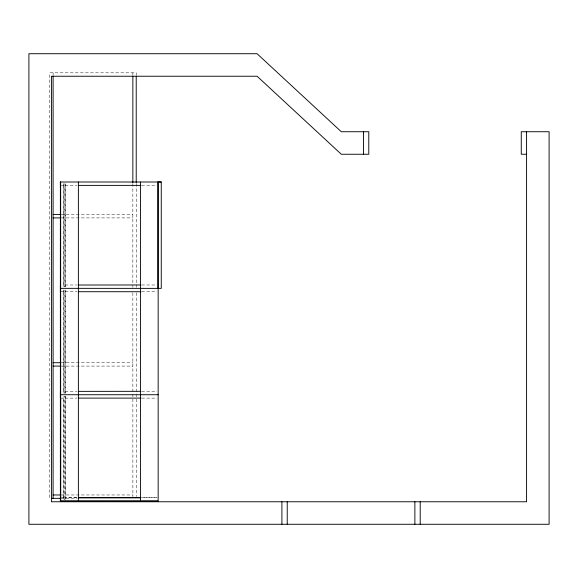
<?xml version="1.0" encoding="UTF-8"?>
<svg xmlns="http://www.w3.org/2000/svg" width="578" height="578" viewBox="0 0 578 578"><rect width="100%" height="100%" fill="white"/><g stroke="black" fill="none" stroke-linecap="round" stroke-linejoin="round"><path stroke-width="0.43" stroke-dasharray="2.89 2.17" d="M65.213 396.414L65.213 499.392L63.746 499.392L63.746 396.414L65.48 396.414L65.48 499.428L64.064 499.428L64.064 396.414M65.169 393.011L65.213 290.033M65.169 286.666L65.169 183.688M60.379 185.379L64.013 185.379L64.013 285.019L60.379 285.019M65.169 185.379L76.91 185.379M141.689 185.379L156.999 185.379M61.167 214.532L132.889 214.532M61.167 217.906L132.889 217.906M65.169 284.983L76.91 284.983M141.689 284.983L156.999 284.983M60.379 291.724L64.013 291.724L64.013 391.364L60.379 391.364M65.169 291.724L76.91 291.724M141.689 291.724L156.999 291.724M61.167 362.724L132.889 362.724M61.167 366.091L132.889 366.091M65.169 391.328L76.91 391.328M141.689 391.328L156.999 391.328M60.379 398.105L64.013 398.105L64.013 497.745L60.379 497.745M65.169 398.105L76.91 398.105M141.689 398.105L156.999 398.105M61.167 494.97L132.889 494.97M61.225 497.709L63.746 497.709M76.91 497.709L65.169 497.709L76.874 497.745M61.167 498.337L77.308 498.337M136.22 75.523L136.22 72.821L49.73 72.821L49.73 498.337M136.22 183.703L136.22 283.776M136.22 284.679L136.22 287.382M136.22 292.793L136.22 496.538M132.853 72.821L132.853 75.523M132.853 183.703L132.853 287.382M132.853 292.793L132.889 496.654M64.064 183.688L64.064 286.702M64.064 290.033L64.064 393.047M53.104 72.821L53.104 75.523M63.746 291.724L63.746 393.011L65.48 393.047L65.48 290.033L63.746 290.033L63.746 291.724M63.746 185.379L63.746 286.666L65.48 286.702L65.48 183.688L63.746 183.688L63.746 185.379M156.999 497.709L141.689 497.709L156.999 497.745"/><path stroke-width="0.87" d="M158.162 182.005L158.162 501.112L60.379 501.112L60.379 182.005L161.262 182.005L161.262 288.386L60.647 288.35M60.647 501.112L60.647 182.005M78.377 501.112L78.377 182.005M140.432 501.112L140.432 182.005M526.58 154.254L521.262 154.254L521.262 131.733L549.1 131.733L549.1 524.275L28.9 524.275L28.9 53.725L257.087 53.725L341.302 131.733L368.786 131.733L368.786 154.254L341.302 154.254L257.087 76.238L51.42 76.238L51.42 501.762L526.58 501.762L526.58 131.733M161.262 181.969L157.895 181.969L157.895 288.35M78.673 185.379L140.801 185.379M53.104 214.532L60.271 214.532M53.104 217.906L60.271 217.906M78.673 285.019L140.801 284.983M78.673 291.724L140.801 291.724M53.104 362.724L60.271 362.724M53.104 366.091L60.271 366.091M78.673 391.364L140.801 391.328M60.647 394.731L158.162 394.731M78.673 398.105L140.801 398.105M53.104 494.97L60.271 494.97M78.709 497.709L140.801 497.709L78.673 497.745M51.42 498.337L60.271 498.337M60.379 501.075L157.895 501.075M420.206 501.762L420.206 524.275M414.881 501.762L414.881 524.275M363.468 131.733L363.468 154.254M287.23 501.762L287.23 524.275M281.905 501.762L281.905 524.275M136.22 76.426L136.22 182.807M132.853 76.426L132.853 182.807M60.647 398.105L60.647 497.745M60.379 182.005L60.379 185.379M60.379 284.983L60.379 291.724M60.379 391.328L60.379 398.105M60.379 497.709L60.379 501.112M53.104 76.426L53.104 498.337"/></g></svg>
